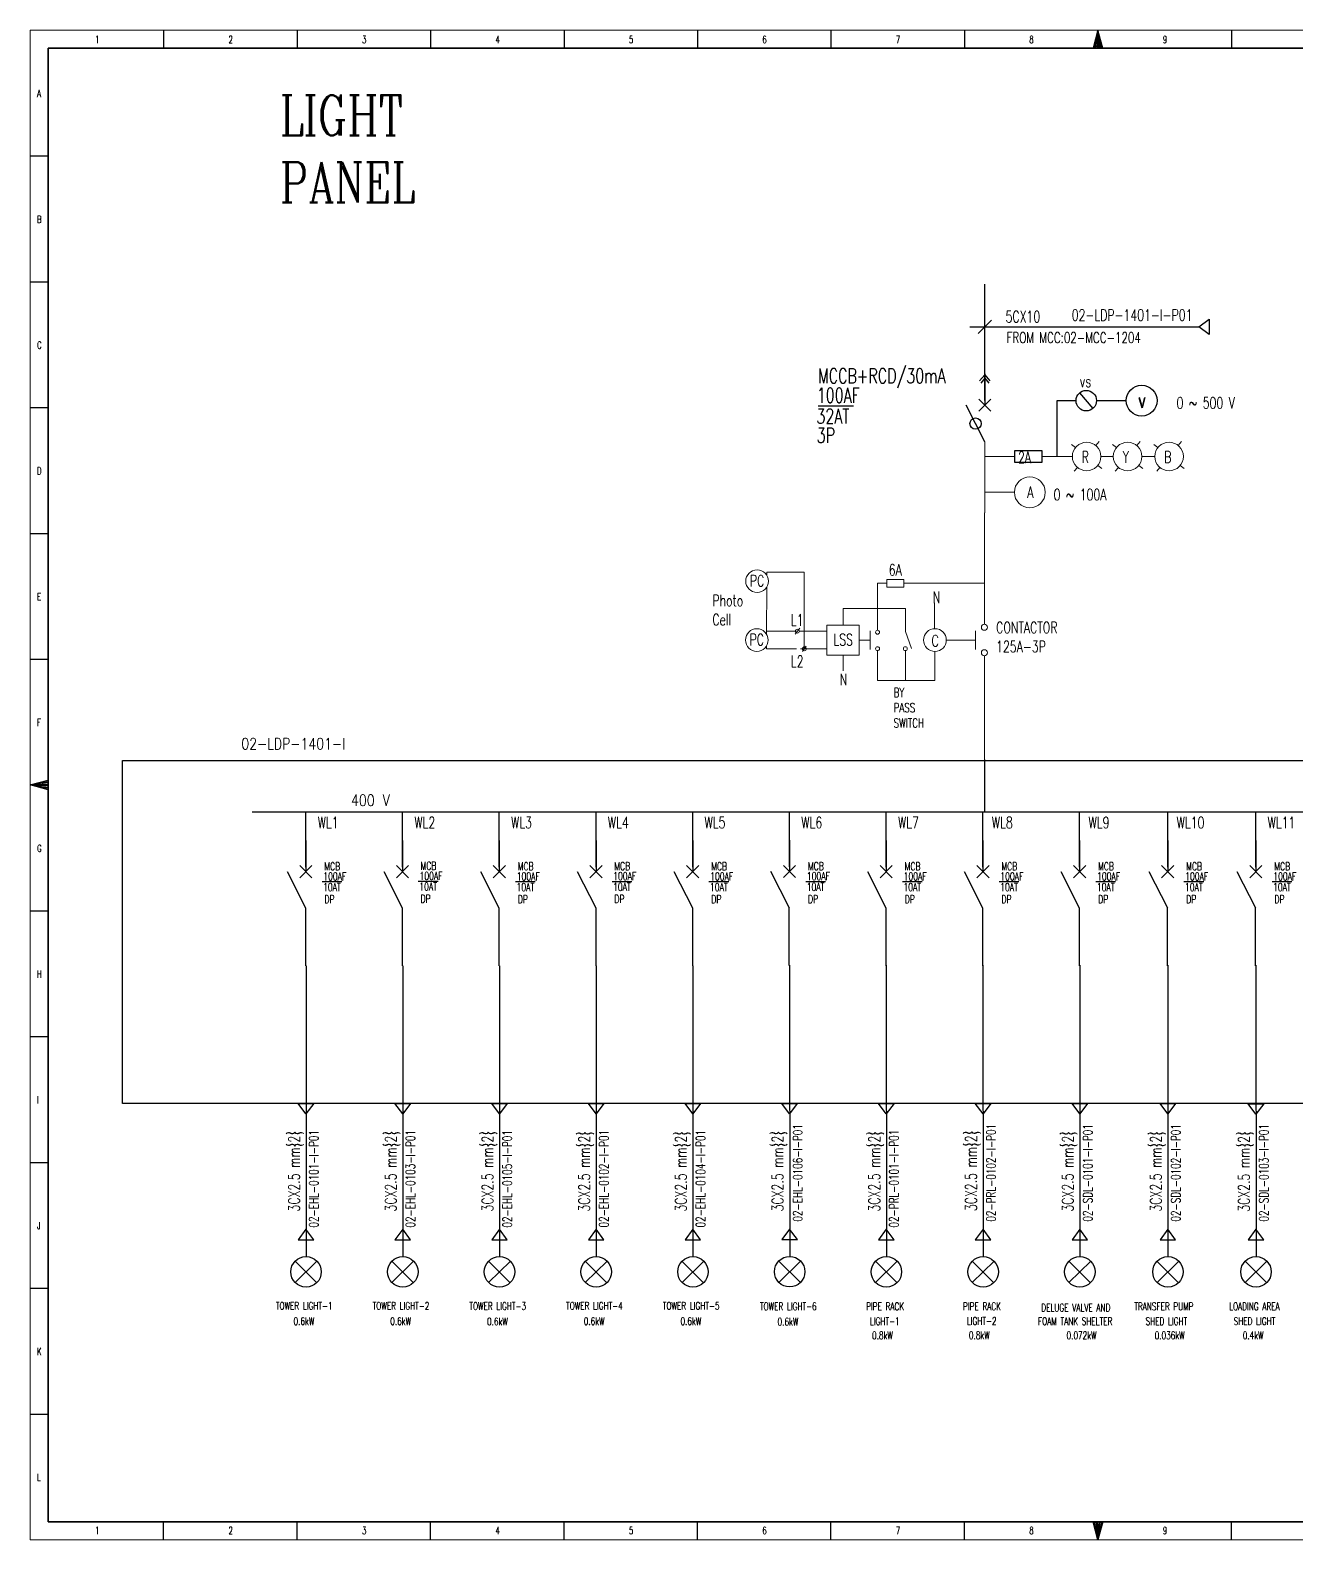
# Model space of a CAD drawing. Header units: millimetres. Extents: x 3292726 to 9250865, y 4220571 to 4816317.
# Drawn here: x 8410460 to 8908934, y 4220846 to 4815071 of the extents above; entities that cross this region are included whole.
import ezdxf
from ezdxf.enums import TextEntityAlignment as Align

# ---------------------------------------------------------------- set-up
doc = ezdxf.new("R2010")
doc.units = ezdxf.units.MM
for name, color, linetype in [('ELECTRICAL', 7, 'Continuous'), ('Label', 7, 'Continuous'), ('LGT1', 7, 'Continuous')]:
    doc.layers.add(name, color=color, linetype=linetype)
doc.styles.add('HZTXT', font='simplexs.shx', dxfattribs={"width": 0.7, "bigfont": 'hztxt.shx'})
doc.styles.add('ROMANS', font='txt.shx', dxfattribs={"width": 0.85})
doc.styles.get("Standard").update_dxf_attribs({"font": 'romanc.SHX', "width": 0.75, "bigfont": 'hztxt.shx'})
doc.styles.add('TEG BORDER', font='txt_qlt.shx', dxfattribs={"width": 0.7, "bigfont": 'hztxt.shx'})

# ---------------------------------------------------------------- blocks, each defined once
blk = doc.blocks.new('TEG BORDER A2')
for p, q in [((37.12, 420), (37.12, 415)), ((74.25, 420), (74.25, 415)), ((111.38, 420), (111.38, 415)), ((148.5, 420), (148.5, 415)), ((185.63, 420), (185.63, 415)), ((222.75, 420), (222.75, 415)), ((259.88, 420), (259.88, 415)), ((297, 420), (297, 415)), ((334.12, 420), (334.12, 415)), ((0, 385), (5, 385)), ((0, 350), (5, 350)), ((0, 315), (5, 315)), ((0, 280), (5, 280)), ((0, 245), (5, 245)), ((5, 210), (0, 210)), ((1.25, 210), (3.75, 210)), ((0, 175), (5, 175)), ((0, 140), (5, 140)), ((0, 105), (5, 105)), ((0, 70), (5, 70)), ((0, 35), (5, 35)), ((37.12, 0), (37.12, 5)), ((74.25, 0), (74.25, 5)), ((111.38, 0), (111.38, 5)), ((148.5, 0), (148.5, 5)), ((185.63, 0), (185.63, 5)), ((222.75, 0), (222.75, 5)), ((259.88, 0), (259.88, 5)), ((297, 0), (297, 5)), ((334.12, 0), (334.12, 5))]:
    blk.add_line(p, q)
at = {"linetype": 'Continuous'}
for p, q in [((489, 415), (5, 415)), ((5, 415), (5, 5)), ((5, 5), (489, 5))]:
    blk.add_line(p, q, dxfattribs=at)
at = {"color": 5, "lineweight": 15}
blk.add_lwpolyline([(0, 420), (594, 420), (594, 0), (0, 0)], close=True, dxfattribs=at)
for points in [[(297, 420), (295.66, 415), (298.34, 415), (297, 420), (296, 415), (296.33, 415), (297, 420), (296.67, 415), (297.33, 415), (297, 420), (297.67, 415), (298, 415), (297, 420)], [(0, 210), (5, 211.34), (5, 208.66), (0, 210), (5, 211), (5, 210.67), (0, 210), (5, 210.33), (5, 209.67), (0, 210), (5, 209.33), (5, 209), (0, 210)], [(297, 0), (295.66, 5), (298.34, 5), (297, 0), (296, 5), (296.33, 5), (297, 0), (296.67, 5), (297.33, 5), (297, 0), (297.67, 5), (298, 5), (297, 0)]]:
    blk.add_lwpolyline(points)
blk.add_lwpolyline([(5, 415), (589, 415), (589, 5), (5, 5)], close=True)
at = {"char_height": 2, "width": 2, "style": 'TEG BORDER'}
for s, insert, attachment_point in [('1', (18.05, 418.41), 1), ('2', (55.17, 418.41), 1), ('3', (92.3, 418.41), 1), ('4', (129.42, 418.41), 1), ('5', (166.55, 418.41), 1), ('6', (203.67, 418.41), 1), ('7', (240.8, 418.41), 1), ('8', (277.92, 418.41), 1), ('9', (315.05, 418.41), 1), ('A', (1.91, 403.39), 1), ('B', (1.91, 368.39), 1), ('C', (1.91, 333.39), 1), ('D', (1.91, 298.39), 1), ('E', (1.91, 263.39), 1), ('F', (1.91, 228.39), 1), ('G', (1.91, 193.39), 1), ('H', (1.91, 158.39), 1), ('I', (1.91, 123.39), 1), ('J', (1.91, 88.39), 1), ('K', (1.91, 53.39), 1), ('L', (1.91, 18.39), 1), ('1', (18.05, 1.59), 7), ('2', (55.17, 1.59), 7), ('3', (92.3, 1.59), 7), ('4', (129.42, 1.59), 7), ('5', (166.55, 1.59), 7), ('6', (203.67, 1.59), 7), ('7', (240.8, 1.59), 7), ('8', (277.92, 1.59), 7), ('9', (315.05, 1.59), 7)]:
    blk.add_mtext(s, dxfattribs=dict(at, insert=insert, attachment_point=attachment_point))
blk = doc.blocks.new('cb')
at = {"color": 7, "linetype": 'Continuous'}
for p, q in [((1409.02, -2241.93), (1413.02, -2245.93)), ((1413.02, -2241.93), (1409.02, -2245.93)), ((1411.02, -2255.93), (1404.95, -2243.93))]:
    blk.add_line(p, q, dxfattribs=at)

msp = doc.modelspace()

# ---------------------------------------------------------------- linework, layer by layer
at = {"color": 7, "lineweight": -3}
for p, q in [((8786130, 4669263), (8786130, 4715144)), ((8786130, 4679772), (8786130, 4667480)), ((8786014, 4527969), (8786014, 4507420)), ((8518935, 4485618), (8518935, 4507420)), ((8557001, 4485618), (8557001, 4507420)), ((8595068, 4485618), (8595068, 4507420)), ((8633135, 4485618), (8633135, 4507420)), ((8671201, 4485618), (8671201, 4507420)), ((8709268, 4485685), (8709268, 4507487)), ((8747334, 4485618), (8747334, 4507420)), ((8785401, 4485618), (8785401, 4507420)), ((8823467, 4485618), (8823467, 4507420)), ((8858135, 4485618), (8858135, 4507420)), ((8892802, 4485618), (8892802, 4507420)), ((8518935, 4496126), (8518935, 4483835)), ((8557001, 4496126), (8557001, 4483835)), ((8595068, 4496126), (8595068, 4483835)), ((8633135, 4496126), (8633135, 4483835)), ((8671201, 4496126), (8671201, 4483835)), ((8709268, 4496194), (8709268, 4483902)), ((8747334, 4496126), (8747334, 4483835)), ((8785401, 4496126), (8785401, 4483835)), ((8823467, 4496126), (8823467, 4483835)), ((8858135, 4496126), (8858135, 4483835)), ((8892802, 4496126), (8892802, 4483835)), ((8519019, 4446834), (8519019, 4332311)), ((8557085, 4446834), (8557085, 4332311)), ((8595152, 4446834), (8595152, 4332311)), ((8633219, 4446834), (8633219, 4332311)), ((8671285, 4446834), (8671285, 4332311)), ((8709282, 4447047), (8709352, 4332378)), ((8747348, 4446980), (8747418, 4332311)), ((8785415, 4446980), (8785485, 4332311)), ((8823481, 4446980), (8823551, 4332311)), ((8858148, 4446980), (8858219, 4332311)), ((8892815, 4446980), (8892886, 4332311)), ((8514693, 4330468), (8523228, 4322035)), ((8514719, 4322126), (8523300, 4330514)), ((8552760, 4330468), (8561294, 4322035)), ((8552785, 4322126), (8561367, 4330514)), ((8590826, 4330468), (8599361, 4322035)), ((8590852, 4322126), (8599433, 4330514)), ((8628893, 4330468), (8637428, 4322035)), ((8628918, 4322126), (8637500, 4330514)), ((8666959, 4330468), (8675494, 4322035)), ((8666985, 4322126), (8675567, 4330514)), ((8705026, 4330536), (8713561, 4322102)), ((8705052, 4322194), (8713633, 4330582)), ((8743092, 4330468), (8751627, 4322035)), ((8743118, 4322126), (8751700, 4330514)), ((8781159, 4330468), (8789694, 4322035)), ((8781185, 4322126), (8789766, 4330514)), ((8819226, 4330468), (8827760, 4322035)), ((8819251, 4322126), (8827833, 4330514)), ((8853893, 4330468), (8862428, 4322035)), ((8853918, 4322126), (8862500, 4330514)), ((8888560, 4330468), (8897095, 4322035)), ((8888586, 4322126), (8897167, 4330514))]:
    msp.add_line(p, q, dxfattribs=at)
at = {"linetype": 'ByBlock', "lineweight": -3}
for p, q in [((8788767, 4700944), (8783492, 4695670)), ((8780236, 4698307), (8870333, 4698307)), ((8786130, 4679472), (8784103, 4677073)), ((8786130, 4678099), (8784520, 4676133)), ((8786130, 4679472), (8788156, 4677073)), ((8786130, 4678099), (8787739, 4676133)), ((8497823, 4507420), (9017915, 4507420))]:
    msp.add_line(p, q, dxfattribs=at)
at = {"lineweight": -3}
for p, q in [((8720518, 4667207), (8734431, 4667207)), ((8525333, 4479949), (8533100, 4479949)), ((8563203, 4480145), (8570970, 4480145)), ((8601466, 4479949), (8609233, 4479949)), ((8639445, 4480036), (8647212, 4480036)), ((8677599, 4479949), (8685366, 4479949)), ((8715666, 4480016), (8723433, 4480016)), ((8753732, 4479949), (8761499, 4479949)), ((8791799, 4479949), (8799566, 4479949)), ((8829865, 4479949), (8837632, 4479949)), ((8864532, 4479949), (8872299, 4479949)), ((8899200, 4479949), (8906966, 4479949)), ((8518935, 4446834), (8518935, 4469435)), ((8557001, 4446834), (8557001, 4469435)), ((8595068, 4446834), (8595068, 4469435)), ((8633135, 4446834), (8633135, 4469435)), ((8671201, 4446834), (8671201, 4469435)), ((8709198, 4446902), (8709198, 4469545)), ((8747264, 4446834), (8747264, 4469478)), ((8785331, 4446834), (8785331, 4469478)), ((8823397, 4446834), (8823397, 4469478)), ((8858064, 4446834), (8858064, 4469478)), ((8892731, 4446834), (8892731, 4469478))]:
    msp.add_line(p, q, dxfattribs=at)
at = {"linetype": 'ByBlock', "lineweight": 13}
for p, q in [((8786115, 4625155), (8786115, 4653124)), ((8786115, 4633160), (8797811, 4633160)), ((8786014, 4581262), (8786014, 4625155)), ((8766387, 4579479), (8766386, 4589702)), ((8754883, 4578413), (8757274, 4571749)), ((8730371, 4569127), (8730371, 4562838)), ((8786014, 4568791), (8786014, 4528190))]:
    msp.add_line(p, q, dxfattribs=at)
at = {"lineweight": 13}
for p, q in [((8829840, 4651577), (8831151, 4653142)), ((8845957, 4651577), (8847268, 4653142)), ((8862279, 4651577), (8863589, 4653142)), ((8786115, 4647265), (8797936, 4647265)), ((8808535, 4647265), (8820608, 4647265)), ((8821857, 4650798), (8820289, 4652048)), ((8837974, 4650798), (8836406, 4652048)), ((8854295, 4650798), (8852727, 4652048)), ((8821356, 4641443), (8822621, 4642954)), ((8832218, 4642536), (8830649, 4643787)), ((8837473, 4641443), (8838739, 4642954)), ((8848335, 4642536), (8846766, 4643787)), ((8853794, 4641443), (8855060, 4642954)), ((8864657, 4642536), (8863087, 4643787)), ((8700336, 4601679), (8715108, 4601679)), ((8715108, 4571528), (8715108, 4601679)), ((8700314, 4595834), (8700249, 4577927)), ((8743933, 4597388), (8743933, 4578844)), ((8786014, 4597388), (8754331, 4597388)), ((8730371, 4587445), (8754883, 4587445)), ((8754883, 4587445), (8754883, 4578413)), ((8711481, 4577363), (8713316, 4579629)), ((8713185, 4578516), (8724026, 4578516)), ((8782497, 4575022), (8782497, 4578689)), ((8724026, 4571528), (8713600, 4571528)), ((8714360, 4570443), (8715856, 4572613)), ((8743933, 4570848), (8743933, 4559145)), ((8754883, 4570850), (8754883, 4559145)), ((8766545, 4570562), (8766545, 4559145)), ((8782497, 4575022), (8771005, 4575022)), ((8782497, 4575022), (8782497, 4571355)), ((8743933, 4559145), (8766545, 4559145))]:
    msp.add_line(p, q, dxfattribs=at)
at = {"linetype": 'ByBlock', "lineweight": 5}
for p, q in [((8831854, 4647265), (8836725, 4647265)), ((8847971, 4647265), (8853046, 4647265))]:
    msp.add_line(p, q, dxfattribs=at)
at = {"lineweight": 5}
for p, q in [((8700336, 4601679), (8700331, 4600508)), ((8747535, 4597388), (8743933, 4597388)), ((8730371, 4580917), (8730371, 4587445)), ((8741044, 4575022), (8741044, 4578689)), ((8736715, 4575022), (8741044, 4575022)), ((8741044, 4575022), (8741044, 4571355))]:
    msp.add_line(p, q, dxfattribs=at)
at = {"linetype": 'ByBlock', "lineweight": -3}
msp.add_lwpolyline([(8874421, 4701357), (8874421, 4695257), (8870333, 4698307), (8874421, 4701357)], dxfattribs=at)
at = {"lineweight": 13}
for points in [[(8754331, 4598913), (8754331, 4595863), (8747535, 4595863), (8747535, 4598913)], [(8724026, 4580917), (8736715, 4580917), (8736715, 4569127), (8724026, 4569127)]]:
    msp.add_lwpolyline(points, close=True, dxfattribs=at)
for points in [[(8700249, 4577338), (8700249, 4578516), (8711643, 4578516)], [(8712058, 4571528), (8700249, 4571528), (8700249, 4572706)]]:
    msp.add_lwpolyline(points, dxfattribs=at)
msp.add_lwpolyline([(8446825, 4527543), (9084372, 4527543), (9084372, 4392566), (8446825, 4392566)], close=True)
at = {"lineweight": -3}
msp.add_circle((8782493, 4660228), 2215, dxfattribs=at)
at = {"lineweight": 13}
for centre, radius in [((8826231, 4647265), 5623), ((8842348, 4647265), 5623), ((8858669, 4647265), 5623), ((8696524, 4598185), 4460), ((8696438, 4575022), 4460), ((8712414, 4578516), 771), ((8743933, 4578073), 771), ((8766545, 4575022), 4460), ((8786014, 4580060), 1202), ((8715147, 4571585), 771), ((8743933, 4571619), 771), ((8754863, 4571621), 771), ((8786014, 4569993), 1202)]:
    msp.add_circle(centre, radius, dxfattribs=at)
at = {"linetype": 'ByBlock', "lineweight": 13}
msp.add_circle((8803880, 4633160), 6069, dxfattribs=at)
at = {"color": 7, "lineweight": -3}
for centre in [(8519019, 4326311), (8557085, 4326311), (8595152, 4326311), (8633219, 4326311), (8671285, 4326311), (8709352, 4326378), (8747418, 4326311), (8785485, 4326311), (8823551, 4326311), (8858219, 4326311), (8892886, 4326311)]:
    msp.add_circle(centre, 6000, dxfattribs=at)
at = {"layer": 'ELECTRICAL', "lineweight": -3}
for points in [[(8515945, 4392566), (8522045, 4392566), (8518995, 4388478), (8515945, 4392566)], [(8554011, 4392566), (8560112, 4392566), (8557062, 4388478), (8554011, 4392566)], [(8592078, 4392566), (8598178, 4392566), (8595128, 4388478), (8592078, 4392566)], [(8630145, 4392566), (8636245, 4392566), (8633195, 4388478), (8630145, 4392566)], [(8668211, 4392566), (8674311, 4392566), (8671261, 4388478), (8668211, 4392566)], [(8706230, 4392569), (8712330, 4392569), (8709280, 4388481), (8706230, 4392569)], [(8744329, 4392566), (8750429, 4392566), (8747379, 4388478), (8744329, 4392566)], [(8782398, 4392566), (8788498, 4392566), (8785448, 4388478), (8782398, 4392566)], [(8820464, 4392566), (8826565, 4392566), (8823515, 4388478), (8820464, 4392566)], [(8855132, 4392566), (8861232, 4392566), (8858182, 4388478), (8855132, 4392566)], [(8889799, 4392496), (8895899, 4392496), (8892849, 4388408), (8889799, 4392496)], [(8515944, 4338974), (8522044, 4338974), (8518994, 4343061), (8515944, 4338974)], [(8554010, 4338974), (8560111, 4338974), (8557061, 4343061), (8554010, 4338974)], [(8592077, 4338974), (8598177, 4338974), (8595127, 4343061), (8592077, 4338974)], [(8630144, 4338974), (8636244, 4338974), (8633194, 4343061), (8630144, 4338974)], [(8668210, 4338974), (8674311, 4338974), (8671260, 4343061), (8668210, 4338974)], [(8706277, 4339041), (8712377, 4339041), (8709327, 4343129), (8706277, 4339041)], [(8744343, 4338974), (8750444, 4338974), (8747393, 4343061), (8744343, 4338974)], [(8782410, 4338974), (8788510, 4338974), (8785460, 4343061), (8782410, 4338974)], [(8820476, 4338974), (8826577, 4338974), (8823527, 4343061), (8820476, 4338974)], [(8855144, 4338974), (8861244, 4338974), (8858194, 4343061), (8855144, 4338974)], [(8889811, 4338974), (8895911, 4338974), (8892861, 4343061), (8889811, 4338974)]]:
    msp.add_lwpolyline(points, dxfattribs=at)
at = {"layer": 'LGT1', "color": 7, "lineweight": -3}
for p, q in [((8823435, 4672304), (8828712, 4666203)), ((8814572, 4647265), (8814572, 4669254)), ((8814572, 4669254), (8822040, 4669254)), ((8830106, 4669254), (8841803, 4669254))]:
    msp.add_line(p, q, dxfattribs=at)
msp.add_lwpolyline([(8808535, 4649644), (8808535, 4644887), (8797936, 4644887), (8797936, 4649644)], close=True, dxfattribs=at)
for centre, radius in [((8826073, 4669254), 4033), ((8847872, 4669254), 6069)]:
    msp.add_circle(centre, radius, dxfattribs=at)

# ---------------------------------------------------------------- block references
at = {"xscale": 1414.822142748791, "yscale": 1414.822142748791, "zscale": 1414.822142748791}
msp.add_blockref('TEG BORDER A2', (8410460, 4220846), dxfattribs=at)
at = {"lineweight": -3, "xscale": 1200, "yscale": 1200, "zscale": 1200}
for p in [(7092911, 7360196), (6825717, 7176551), (6863783, 7176551), (6901850, 7176551), (6939916, 7176551), (6977983, 7176551), (7016049, 7176618), (7054116, 7176551), (7092183, 7176551), (7130249, 7176551), (7164916, 7176551), (7199583, 7176551)]:
    msp.add_blockref('cb', p, dxfattribs=at)

# ---------------------------------------------------------------- texts
at = {"linetype": 'ByBlock', "lineweight": -3, "style": 'HZTXT', "width": 0.7}
msp.add_text('02-LDP-1401-I-P01', height=4500, dxfattribs=at).set_placement((8820348, 4700671))
at = {"lineweight": -3, "style": 'ROMANS', "width": 0.8}
for s, p in [('02-LDP-1401-I', (8493567, 4531938)), ('400 V', (8536759, 4509718))]:
    msp.add_text(s, height=4500, dxfattribs=at).set_placement(p)
at = {"color": 7, "lineweight": -3, "style": 'HZTXT', "width": 0.7}
for s, p in [('TOWER LIGHT-1 ', (8507153, 4311443)), ('TOWER LIGHT-2 ', (8545219, 4311443)), ('TOWER LIGHT-3 ', (8583285, 4311327)), ('TOWER LIGHT-4 ', (8621353, 4311443)), ('TOWER LIGHT-5 ', (8659419, 4311443)), ('TOWER LIGHT-6 ', (8697644, 4311237)), ('PIPE RACK  ', (8739438, 4311203)), ('PIPE RACK  ', (8777563, 4311262)), ('TRANSFER PUMP ', (8844958, 4311203)), ('LOADING AREA ', (8882312, 4311213)), ('0.6kW', (8514116, 4305396)), ('0.6kW', (8552182, 4305396)), ('0.6kW', (8590248, 4305281)), ('0.6kW', (8628316, 4305396)), ('0.6kW', (8666382, 4305396)), ('0.6kW', (8704607, 4305191)), ('LIGHT-1', (8740924, 4305398)), ('LIGHT-2', (8779049, 4305457)), ('FOAM TANK SHELTER', (8807104, 4305398)), ('DELUGE VALVE AND ', (8808387, 4310739)), ('SHED LIGHT', (8849428, 4305398)), ('SHED LIGHT', (8884085, 4305409)), ('0.8kW', (8741778, 4299801)), ('0.8kW', (8779903, 4299860)), ('0.072kW', (8818343, 4299801)), ('0.036kW', (8853010, 4299801)), ('0.4kW', (8887666, 4299812))]:
    msp.add_text(s, height=3000, dxfattribs=at).set_placement(p)
at = {"lineweight": 5}
note = msp.add_mtext_dynamic_manual_height_columns('LIGHT ', width=261.03, gutter_width=56736, heights=[7.73, 0], dxfattribs=dict(at, insert=(8451794, 4789513), char_height=15859.1, attachment_point=1))
for column, words in zip(note.columns.linked_columns, ['PANEL']):
    column.text = words
at = {"layer": 'ELECTRICAL', "linetype": 'Continuous', "style": 'HZTXT', "width": 0.7}
msp.add_text('FROM MCC:02-MCC-1204', height=4244.47, dxfattribs=at).set_placement((8794732, 4694078), align=Align.MIDDLE_LEFT)
at = {"layer": 'Label', "color": 7, "lineweight": -3, "style": 'HZTXT', "width": 0.7}
msp.add_text('100AF', height=5850, dxfattribs=at).set_placement((8720041, 4668449))
at = {"layer": 'LGT1', "color": 7, "lineweight": -3, "style": 'HZTXT', "width": 0.7}
for s, height, p in [('5CX10', 4500, (8794329, 4700066)), ('MCCB+RCD/30mA', 5850, (8720511, 4676108)), ('32AT', 5850, (8719882, 4660225)), ('3P', 5850, (8720002, 4652691)), ('WL1', 4500, (8523588, 4500931)), ('WL2', 4500, (8561654, 4500931)), ('WL3', 4500, (8599721, 4500931)), ('WL4', 4500, (8637788, 4500931)), ('WL5', 4500, (8675854, 4500931)), ('WL6', 4500, (8713921, 4500931)), ('WL7', 4500, (8751987, 4500931)), ('WL8', 4500, (8788911, 4500931)), ('WL9', 4500, (8826978, 4500931)), ('WL10', 4500, (8861645, 4500931)), ('WL11', 4500, (8897455, 4500931)), ('MCB', 3150, (8526205, 4484384)), ('MCB', 3150, (8564075, 4484580)), ('MCB', 3150, (8602338, 4484384)), ('MCB', 3150, (8640317, 4484471)), ('MCB', 3150, (8678471, 4484384)), ('MCB', 3150, (8716537, 4484451)), ('MCB', 3150, (8754604, 4484384)), ('MCB', 3150, (8792671, 4484384)), ('MCB', 3150, (8830737, 4484384)), ('MCB', 3150, (8865404, 4484384)), ('MCB', 3150, (8900071, 4484384)), ('100AF', 3150, (8525793, 4480422)), ('100AF', 3150, (8563664, 4480618)), ('100AF', 3150, (8601926, 4480422)), ('100AF', 3150, (8639905, 4480509)), ('100AF', 3150, (8678059, 4480422)), ('100AF', 3150, (8716126, 4480489)), ('100AF', 3150, (8754193, 4480422)), ('100AF', 3150, (8792259, 4480422)), ('100AF', 3150, (8830326, 4480422)), ('100AF', 3150, (8864993, 4480422)), ('100AF', 3150, (8899660, 4480422)), ('10AT', 3150, (8525726, 4476200)), ('DP', 3150, (8526247, 4471434)), ('10AT', 3150, (8563596, 4476396)), ('DP', 3150, (8564117, 4471630)), ('10AT', 3150, (8601859, 4476200)), ('DP', 3150, (8602380, 4471434)), ('10AT', 3150, (8639838, 4476288)), ('DP', 3150, (8640359, 4471522)), ('10AT', 3150, (8677992, 4476200)), ('DP', 3150, (8678513, 4471434)), ('DP', 3150, (8678525, 4471434)), ('10AT', 3150, (8716058, 4476268)), ('DP', 3150, (8716580, 4471502)), ('10AT', 3150, (8754125, 4476200)), ('DP', 3150, (8754646, 4471434)), ('10AT', 3150, (8792192, 4476200)), ('DP', 3150, (8792713, 4471434)), ('10AT', 3150, (8830258, 4476200)), ('DP', 3150, (8830779, 4471434)), ('10AT', 3150, (8864925, 4476200)), ('DP', 3150, (8865446, 4471434)), ('10AT', 3150, (8899592, 4476200)), ('DP', 3150, (8900113, 4471434))]:
    msp.add_text(s, height=height, dxfattribs=at).set_placement(p)
for s, height, p in [('3CX2.5 mm{2}', 4500, (8516552, 4350074)), ('02-EHL-0101-I-P01', 3645, (8523867, 4343754)), ('3CX2.5 mm{2}', 4500, (8554619, 4350074)), ('02-EHL-0103-I-P01', 3645, (8561933, 4343754)), ('3CX2.5 mm{2}', 4500, (8592685, 4350074)), ('02-EHL-0105-I-P01', 3645, (8600025, 4343721)), ('3CX2.5 mm{2}', 4500, (8630728, 4350042)), ('02-EHL-0102-I-P01', 3645, (8638042, 4343788)), ('3CX2.5 mm{2}', 4500, (8668795, 4350042)), ('02-EHL-0104-I-P01', 3645, (8676108, 4343788)), ('3CX2.5 mm{2}', 4500, (8706851, 4350095)), ('02-EHL-0106-I-P01', 3645, (8714325, 4346089)), ('3CX2.5 mm{2}', 4500, (8744917, 4350049)), ('02-PRL-0101-I-P01', 3645, (8752202, 4343756)), ('3CX2.5 mm{2}', 4500, (8782984, 4350238)), ('02-PRL-0102-I-P01', 3645, (8790418, 4346057)), ('3CX2.5 mm{2}', 4500, (8821048, 4350042)), ('02-SDL-0101-I-P01', 3645, (8828467, 4346081)), ('3CX2.5 mm{2}', 4500, (8855715, 4350042)), ('02-SDL-0102-I-P01', 3645, (8863134, 4346081)), ('3CX2.5 mm{2}', 4500, (8890382, 4349972)), ('02-SDL-0103-I-P01', 3645, (8897783, 4346106))]:
    msp.add_text(s, height=height, rotation=90, dxfattribs=at).set_placement(p)
at = {"layer": 'LGT1', "color": 7, "lineweight": -3, "attachment_point": 1, "style": 'HZTXT'}
for s, width, insert, char_height in [('vs', 0.966, (8823540, 4679098), 4500), ('0 ~ 500 V', 31558.4, (8861625, 4670628), 4500), ('v', 39.62, (8846564, 4672528), 6108), ('2A', 39.62, (8799211, 4649183), 4500), ('R', 39.62, (8824297, 4649337), 4500), ('Y', 39.62, (8840414, 4649337), 4500), ('B', 39.62, (8856736, 4649337), 4500), ('A', 2.8, (8802874, 4635481), 4500), ('0 ~ 100A', 27969.98, (8813228, 4634528), 4500), ('PC', 6.75, (8693675, 4600597), 4500), ('6A', 39.62, (8748353, 4604889), 4500), ('N', 2.59, (8765624, 4594087), 4500), ('Photo Cell', 14.99, (8678928, 4592811), 4500), ('L1', 6.75, (8709807, 4585175), 4500), ('CONTACTOR\\P125A-3P', 39.62, (8790593, 4582184), 4500), ('PC', 6.75, (8693589, 4577434), 4500), ('LSS', 6.75, (8726569, 4577434), 4500), ('C', 39.62, (8765206, 4576984), 4500), ('L2', 6.75, (8709807, 4568889), 4500), ('N', 2.59, (8729016, 4561771), 4500), ('BY PASS\\PSWITCH', 39.62, (8750257, 4556169), 3600)]:
    msp.add_mtext_dynamic_manual_height_columns(s, width=width, gutter_width=12.5, heights=[0], dxfattribs=dict(at, insert=insert, char_height=char_height))

doc.saveas('drawing.dxf')
